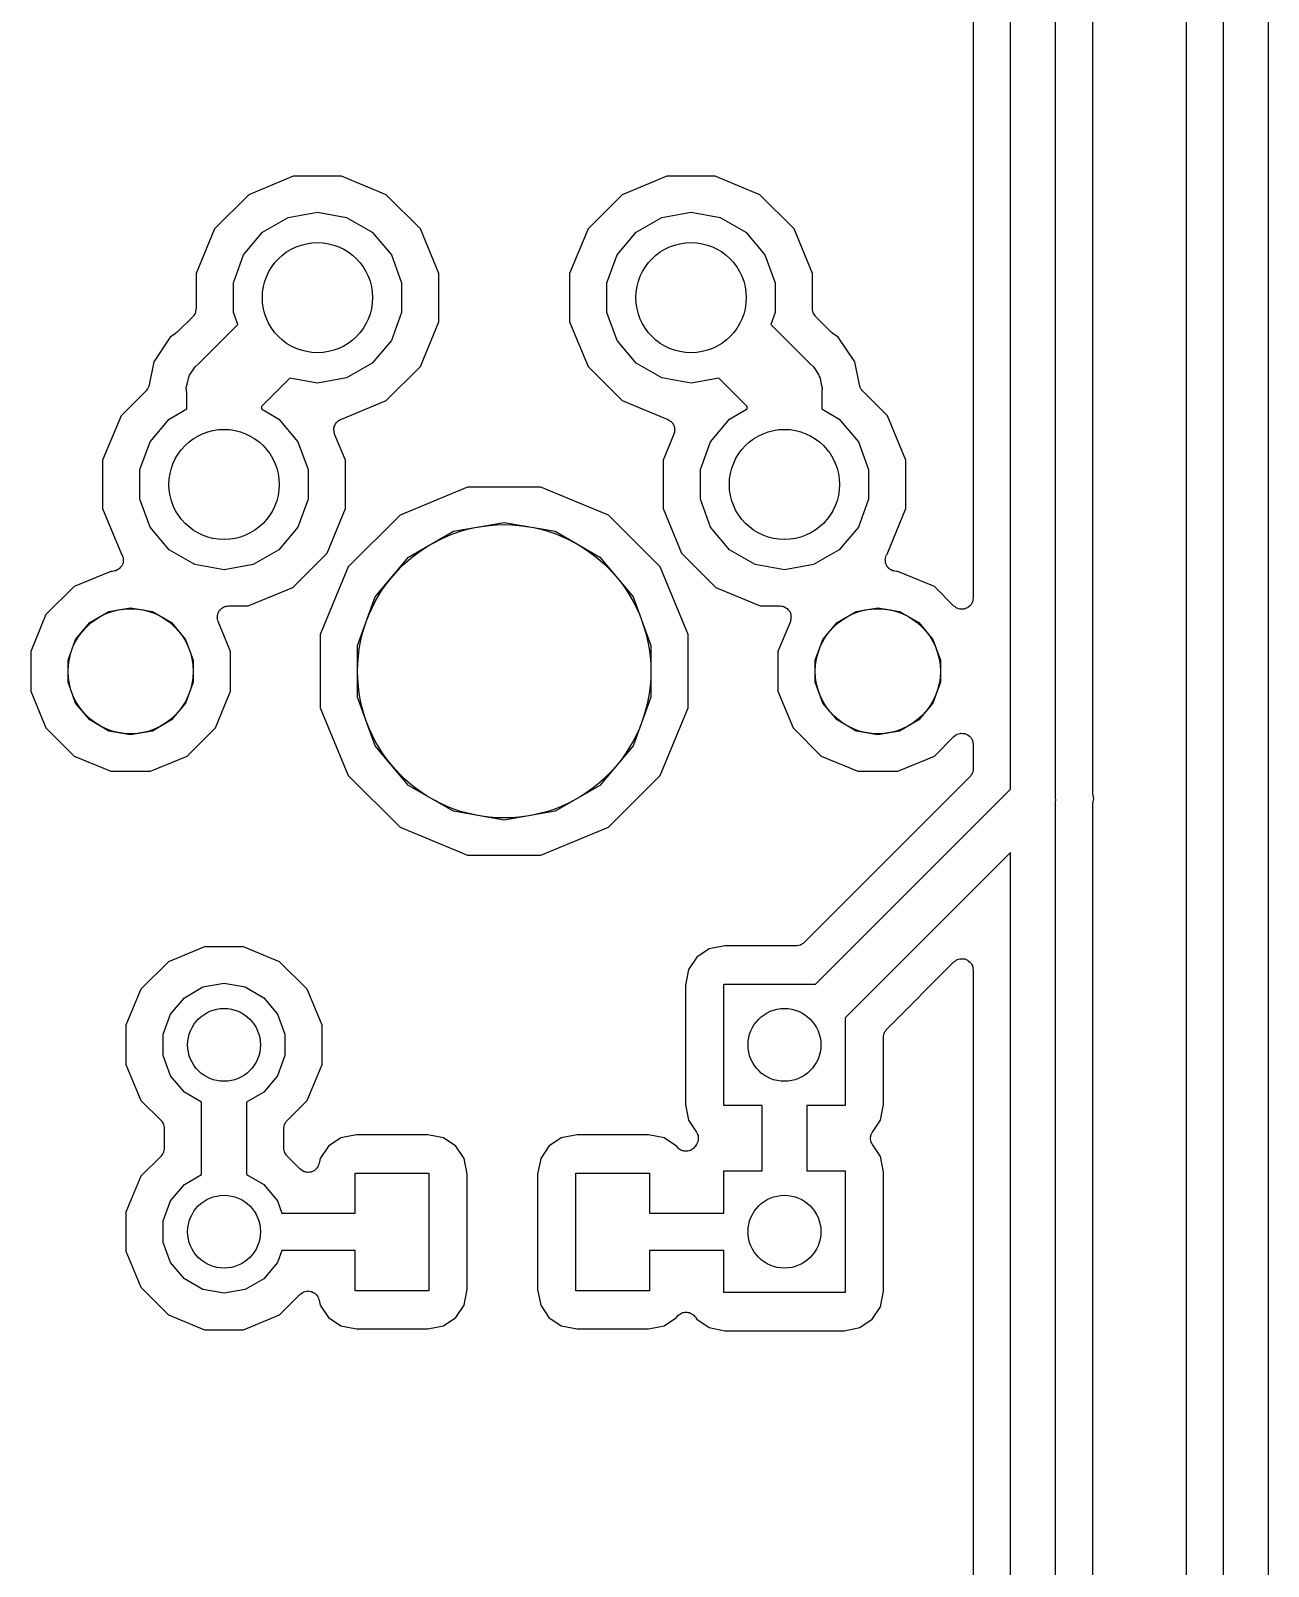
# Model space of a CAD drawing. Extents: x 24 to 196, y -189 to -31.
# Drawn here: x 142.15 to 158.98, y -114.1 to -93.22 of the extents above; entities that cross this region are included whole.
import ezdxf

# ---------------------------------------------------------------- set-up
doc = ezdxf.new("R2010")
doc.units = 0
doc.header["$MEASUREMENT"] = 0
doc.layers.add('BLACK', color=7, linetype='CONTINUOUS')

msp = doc.modelspace()

# ---------------------------------------------------------------- linework, layer by layer
at = {"layer": 'BLACK', "linetype": 'CONTINUOUS'}
for p, q in [((157.861, -59.2517), (157.861, -146.747)), ((158.369, -146.885), (158.369, -59.1699)), ((158.979, -59.2829), (158.979, -146.993)), ((156.083, -84.7491), (156.083, -103.644)), ((156.591, -103.562), (156.591, -84.8041)), ((155.473, -103.531), (155.473, -85.4449)), ((154.965, -87.0392), (154.965, -100.933)), ((145.722, -95.1967), (145.115, -95.448)), ((146.378, -95.1967), (145.722, -95.1967)), ((146.985, -95.448), (146.378, -95.1967)), ((150.802, -95.1967), (150.195, -95.448)), ((151.458, -95.1967), (150.802, -95.1967)), ((152.065, -95.448), (151.458, -95.1967)), ((145.115, -95.448), (144.65, -95.9124)), ((147.45, -95.9124), (146.985, -95.448)), ((150.195, -95.448), (149.73, -95.9124)), ((152.53, -95.9124), (152.065, -95.448)), ((145.304, -95.9586), (145.653, -95.757)), ((145.653, -95.757), (146.05, -95.687)), ((146.05, -95.687), (146.447, -95.757)), ((146.447, -95.757), (146.796, -95.9586)), ((150.384, -95.9586), (150.733, -95.757)), ((150.733, -95.757), (151.13, -95.687)), ((151.13, -95.687), (151.527, -95.757)), ((151.527, -95.757), (151.876, -95.9586)), ((144.65, -95.9124), (144.399, -96.5193)), ((145.045, -96.2673), (145.304, -95.9586)), ((146.796, -95.9586), (147.055, -96.2673)), ((147.701, -96.5193), (147.45, -95.9124)), ((149.73, -95.9124), (149.479, -96.5193)), ((150.125, -96.2673), (150.384, -95.9586)), ((151.876, -95.9586), (152.135, -96.2673)), ((152.781, -96.5193), (152.53, -95.9124)), ((144.907, -96.6461), (145.045, -96.2673)), ((147.055, -96.2673), (147.193, -96.6461)), ((149.987, -96.6461), (150.125, -96.2673)), ((152.135, -96.2673), (152.273, -96.6461)), ((144.399, -96.5193), (144.399, -96.9987)), ((144.907, -97.0492), (144.907, -96.6461)), ((147.193, -96.6461), (147.193, -97.0492)), ((147.701, -97.1761), (147.701, -96.5193)), ((149.479, -96.5193), (149.479, -97.1761)), ((149.987, -97.0492), (149.987, -96.6461)), ((152.273, -96.6461), (152.273, -97.0492)), ((152.781, -96.9987), (152.781, -96.5193)), ((144.373, -97.0794), (144.363, -97.0967)), ((144.385, -97.0631), (144.373, -97.0794)), ((144.386, -97.0566), (144.385, -97.0631)), ((144.39, -97.0508), (144.386, -97.0566)), ((144.393, -97.0312), (144.39, -97.0508)), ((144.398, -97.012), (144.393, -97.0312)), ((144.399, -96.9987), (144.398, -97.0053)), ((144.398, -97.0053), (144.398, -97.012)), ((144.967, -97.2127), (144.907, -97.0492)), ((147.193, -97.0492), (147.055, -97.428)), ((150.125, -97.428), (149.987, -97.0492)), ((152.273, -97.0492), (152.213, -97.2127)), ((152.782, -97.0053), (152.781, -96.9987)), ((152.782, -97.012), (152.782, -97.0053)), ((152.787, -97.0312), (152.782, -97.012)), ((152.79, -97.0508), (152.787, -97.0312)), ((152.794, -97.0566), (152.79, -97.0508)), ((152.795, -97.0631), (152.794, -97.0566)), ((152.807, -97.0794), (152.795, -97.0631)), ((152.817, -97.0967), (152.807, -97.0794)), ((144.354, -97.1065), (144.143, -97.3179)), ((144.358, -97.101), (144.354, -97.1065)), ((144.363, -97.0967), (144.358, -97.101)), ((144.436, -97.7428), (144.967, -97.2127)), ((147.45, -97.7829), (147.701, -97.1761)), ((149.479, -97.1761), (149.73, -97.7829)), ((152.213, -97.2127), (152.744, -97.7428)), ((152.822, -97.101), (152.817, -97.0967)), ((152.826, -97.1065), (152.822, -97.101)), ((153.037, -97.3179), (152.826, -97.1065)), ((144.048, -97.3852), (143.823, -97.7212)), ((144.12, -97.3368), (144.048, -97.3852)), ((144.131, -97.3265), (144.12, -97.3368)), ((144.143, -97.3179), (144.131, -97.3265)), ((147.055, -97.428), (146.796, -97.7368)), ((150.384, -97.7368), (150.125, -97.428)), ((153.049, -97.3265), (153.037, -97.3179)), ((153.06, -97.3368), (153.049, -97.3265)), ((153.132, -97.3852), (153.06, -97.3368)), ((153.357, -97.7212), (153.132, -97.3852)), ((143.823, -97.7212), (143.761, -98.0323)), ((144.295, -97.9412), (144.307, -97.9216)), ((144.307, -97.9216), (144.312, -97.8997)), ((144.312, -97.8997), (144.351, -97.8445)), ((144.351, -97.8445), (144.385, -97.7861)), ((144.385, -97.7861), (144.436, -97.7428)), ((146.796, -97.7368), (146.447, -97.9383)), ((146.985, -98.2473), (147.45, -97.7829)), ((149.73, -97.7829), (150.195, -98.2473)), ((150.733, -97.9383), (150.384, -97.7368)), ((152.744, -97.7428), (152.795, -97.7861)), ((152.795, -97.7861), (152.829, -97.8445)), ((152.829, -97.8445), (152.868, -97.8997)), ((152.868, -97.8997), (152.873, -97.9216)), ((152.873, -97.9216), (152.885, -97.9412)), ((153.419, -98.0323), (153.357, -97.7212)), ((143.719, -98.1142), (143.38, -98.4524)), ((143.728, -98.1009), (143.719, -98.1142)), ((143.729, -98.0991), (143.728, -98.1005)), ((143.728, -98.1005), (143.728, -98.1009)), ((143.741, -98.0855), (143.729, -98.0991)), ((143.744, -98.0777), (143.741, -98.0855)), ((143.749, -98.0708), (143.744, -98.0777)), ((143.752, -98.0597), (143.749, -98.0708)), ((143.755, -98.0547), (143.752, -98.0597)), ((143.756, -98.0466), (143.755, -98.0547)), ((143.76, -98.0362), (143.756, -98.0466)), ((143.761, -98.0323), (143.76, -98.0362)), ((144.266, -98.0727), (144.284, -98.0076)), ((144.272, -98.1398), (144.266, -98.0727)), ((144.284, -98.0076), (144.295, -97.9412)), ((145.674, -97.942), (145.288, -98.3281)), ((146.05, -98.0083), (145.674, -97.942)), ((146.447, -97.9383), (146.05, -98.0083)), ((151.13, -98.0083), (150.733, -97.9383)), ((151.506, -97.942), (151.13, -98.0083)), ((151.892, -98.3281), (151.506, -97.942)), ((152.885, -97.9412), (152.896, -98.0076)), ((152.896, -98.0076), (152.914, -98.0727)), ((152.914, -98.0727), (152.908, -98.1398)), ((153.42, -98.0362), (153.419, -98.0323)), ((153.424, -98.0466), (153.42, -98.0362)), ((153.425, -98.0547), (153.424, -98.0466)), ((153.428, -98.0597), (153.425, -98.0547)), ((153.431, -98.0708), (153.428, -98.0597)), ((153.436, -98.0777), (153.431, -98.0708)), ((153.439, -98.0855), (153.436, -98.0777)), ((153.451, -98.0991), (153.439, -98.0855)), ((153.452, -98.1005), (153.451, -98.0991)), ((153.452, -98.1009), (153.452, -98.1005)), ((153.461, -98.1142), (153.452, -98.1009)), ((153.8, -98.4524), (153.461, -98.1142)), ((144.272, -98.3611), (144.272, -98.1398)), ((145.288, -98.3281), (145.288, -98.3611)), ((146.366, -98.5038), (146.985, -98.2473)), ((150.195, -98.2473), (150.814, -98.5038)), ((151.892, -98.3611), (151.892, -98.3281)), ((152.908, -98.1398), (152.908, -98.3611)), ((143.38, -98.4524), (143.129, -99.0593)), ((143.775, -98.8073), (144.034, -98.4986)), ((144.034, -98.4986), (144.272, -98.3611)), ((145.288, -98.3611), (145.526, -98.4986)), ((145.526, -98.4986), (145.785, -98.8073)), ((146.303, -98.5519), (146.313, -98.5429)), ((146.313, -98.5429), (146.321, -98.5323)), ((146.321, -98.5323), (146.333, -98.5251)), ((146.333, -98.5251), (146.342, -98.5161)), ((146.342, -98.5161), (146.355, -98.511)), ((146.355, -98.511), (146.366, -98.5038)), ((150.814, -98.5038), (150.825, -98.511)), ((150.825, -98.511), (150.838, -98.5161)), ((150.838, -98.5161), (150.847, -98.5251)), ((150.847, -98.5251), (150.859, -98.5323)), ((150.859, -98.5323), (150.867, -98.5429)), ((150.867, -98.5429), (150.877, -98.5519)), ((151.395, -98.8073), (151.654, -98.4986)), ((151.654, -98.4986), (151.892, -98.3611)), ((152.908, -98.3611), (153.146, -98.4986)), ((153.146, -98.4986), (153.405, -98.8073)), ((154.051, -99.0593), (153.8, -98.4524)), ((146.272, -98.6513), (146.274, -98.6381)), ((146.275, -98.6643), (146.272, -98.6513)), ((146.273, -98.6247), (146.277, -98.612)), ((146.274, -98.6381), (146.273, -98.6247)), ((146.275, -98.6776), (146.275, -98.6643)), ((146.281, -98.6899), (146.275, -98.6776)), ((146.277, -98.612), (146.279, -98.5988)), ((146.279, -98.5988), (146.285, -98.587)), ((146.283, -98.703), (146.281, -98.6899)), ((146.431, -99.0593), (146.283, -98.703)), ((146.285, -98.587), (146.289, -98.5743)), ((146.289, -98.5743), (146.297, -98.5637)), ((146.297, -98.5637), (146.303, -98.5519)), ((150.897, -98.703), (150.749, -99.0593)), ((150.877, -98.5519), (150.883, -98.5637)), ((150.883, -98.5637), (150.891, -98.5743)), ((150.891, -98.5743), (150.895, -98.587)), ((150.895, -98.587), (150.901, -98.5988)), ((150.899, -98.6899), (150.897, -98.703)), ((150.905, -98.6776), (150.899, -98.6899)), ((150.901, -98.5988), (150.903, -98.612)), ((150.903, -98.612), (150.907, -98.6247)), ((150.908, -98.6513), (150.905, -98.6643)), ((150.905, -98.6643), (150.905, -98.6776)), ((150.907, -98.6247), (150.906, -98.6381)), ((150.906, -98.6381), (150.908, -98.6513)), ((143.637, -99.1861), (143.775, -98.8073)), ((145.785, -98.8073), (145.923, -99.1861)), ((151.257, -99.1861), (151.395, -98.8073)), ((153.405, -98.8073), (153.543, -99.1861)), ((143.129, -99.0593), (143.129, -99.7161)), ((146.431, -99.7161), (146.431, -99.0593)), ((150.749, -99.0593), (150.749, -99.7161)), ((154.051, -99.7161), (154.051, -99.0593)), ((143.637, -99.5892), (143.637, -99.1861)), ((145.923, -99.1861), (145.923, -99.5892)), ((151.257, -99.5892), (151.257, -99.1861)), ((153.543, -99.1861), (153.543, -99.5892)), ((143.775, -99.968), (143.637, -99.5892)), ((145.923, -99.5892), (145.785, -99.968)), ((148.092, -99.4258), (147.173, -99.8067)), ((149.088, -99.4258), (148.092, -99.4258)), ((150.007, -99.8067), (149.088, -99.4258)), ((151.395, -99.968), (151.257, -99.5892)), ((153.543, -99.5892), (153.405, -99.968)), ((143.129, -99.7161), (143.385, -100.334)), ((146.18, -100.323), (146.431, -99.7161)), ((150.749, -99.7161), (151, -100.323)), ((153.795, -100.334), (154.051, -99.7161)), ((144.034, -100.277), (143.775, -99.968)), ((145.785, -99.968), (145.526, -100.277)), ((147.173, -99.8067), (146.469, -100.51)), ((147.898, -100.025), (148.59, -99.903)), ((148.59, -99.903), (149.282, -100.025)), ((150.711, -100.51), (150.007, -99.8067)), ((151.654, -100.277), (151.395, -99.968)), ((153.405, -99.968), (153.146, -100.277)), ((147.289, -100.377), (147.898, -100.025)), ((149.282, -100.025), (149.891, -100.377)), ((143.385, -100.334), (143.39, -100.34)), ((143.39, -100.34), (143.393, -100.346)), ((143.393, -100.346), (143.396, -100.352)), ((143.396, -100.352), (143.402, -100.371)), ((143.402, -100.371), (143.408, -100.39)), ((143.408, -100.39), (143.408, -100.397)), ((143.408, -100.397), (143.41, -100.403)), ((143.41, -100.403), (143.408, -100.423)), ((143.408, -100.423), (143.408, -100.443)), ((144.383, -100.478), (144.034, -100.277)), ((145.526, -100.277), (145.177, -100.478)), ((145.715, -100.787), (146.18, -100.323)), ((146.837, -100.915), (147.289, -100.377)), ((149.891, -100.377), (150.343, -100.915)), ((151, -100.323), (151.465, -100.787)), ((152.003, -100.478), (151.654, -100.277)), ((153.146, -100.277), (152.797, -100.478)), ((153.77, -100.403), (153.772, -100.397)), ((153.772, -100.423), (153.77, -100.403)), ((153.772, -100.39), (153.778, -100.371)), ((153.772, -100.397), (153.772, -100.39)), ((153.772, -100.443), (153.772, -100.423)), ((153.778, -100.371), (153.784, -100.352)), ((153.784, -100.352), (153.787, -100.346)), ((153.787, -100.346), (153.79, -100.34)), ((153.79, -100.34), (153.795, -100.334)), ((143.24, -100.569), (142.74, -100.776)), ((143.258, -100.569), (143.24, -100.569)), ((143.278, -100.565), (143.258, -100.569)), ((143.298, -100.564), (143.278, -100.565)), ((143.304, -100.561), (143.298, -100.564)), ((143.31, -100.56), (143.304, -100.561)), ((143.328, -100.55), (143.31, -100.56)), ((143.346, -100.541), (143.328, -100.55)), ((143.35, -100.536), (143.346, -100.541)), ((143.356, -100.533), (143.35, -100.536)), ((143.369, -100.518), (143.356, -100.533)), ((143.383, -100.504), (143.369, -100.518)), ((143.386, -100.498), (143.383, -100.504)), ((143.39, -100.493), (143.386, -100.498)), ((143.397, -100.474), (143.39, -100.493)), ((143.406, -100.456), (143.397, -100.474)), ((143.408, -100.443), (143.406, -100.449)), ((143.406, -100.449), (143.406, -100.456)), ((144.78, -100.548), (144.383, -100.478)), ((145.177, -100.478), (144.78, -100.548)), ((146.469, -100.51), (146.088, -101.43)), ((151.092, -101.43), (150.711, -100.51)), ((152.4, -100.548), (152.003, -100.478)), ((152.797, -100.478), (152.4, -100.548)), ((153.774, -100.449), (153.772, -100.443)), ((153.774, -100.456), (153.774, -100.449)), ((153.783, -100.474), (153.774, -100.456)), ((153.79, -100.493), (153.783, -100.474)), ((153.794, -100.498), (153.79, -100.493)), ((153.797, -100.504), (153.794, -100.498)), ((153.811, -100.518), (153.797, -100.504)), ((153.824, -100.533), (153.811, -100.518)), ((153.83, -100.536), (153.824, -100.533)), ((153.834, -100.541), (153.83, -100.536)), ((153.852, -100.55), (153.834, -100.541)), ((153.87, -100.56), (153.852, -100.55)), ((153.876, -100.561), (153.87, -100.56)), ((153.882, -100.564), (153.876, -100.561)), ((153.902, -100.565), (153.882, -100.564)), ((153.922, -100.569), (153.902, -100.565)), ((153.94, -100.569), (153.922, -100.569)), ((154.44, -100.776), (153.94, -100.569)), ((142.74, -100.776), (142.358, -101.158)), ((145.108, -101.039), (145.715, -100.787)), ((151.465, -100.787), (152.072, -101.039)), ((154.705, -101.041), (154.44, -100.776)), ((144.759, -101.063), (144.774, -101.056)), ((144.774, -101.056), (144.789, -101.048)), ((144.789, -101.048), (144.798, -101.046)), ((144.798, -101.046), (144.808, -101.042)), ((144.808, -101.042), (144.824, -101.042)), ((144.824, -101.042), (144.841, -101.039)), ((144.841, -101.039), (145.108, -101.039)), ((146.596, -101.576), (146.837, -100.915)), ((150.343, -100.915), (150.584, -101.576)), ((152.072, -101.039), (152.339, -101.039)), ((152.339, -101.039), (152.356, -101.042)), ((152.356, -101.042), (152.372, -101.042)), ((152.372, -101.042), (152.382, -101.046)), ((152.382, -101.046), (152.391, -101.048)), ((152.391, -101.048), (152.406, -101.056)), ((152.406, -101.056), (152.421, -101.063)), ((154.722, -101.053), (154.705, -101.041)), ((154.737, -101.065), (154.722, -101.053)), ((154.914, -101.044), (154.9, -101.058)), ((154.93, -101.031), (154.914, -101.044)), ((154.933, -101.026), (154.93, -101.031)), ((154.938, -101.021), (154.933, -101.026)), ((154.946, -101.003), (154.938, -101.021)), ((154.956, -100.985), (154.946, -101.003)), ((154.957, -100.979), (154.956, -100.985)), ((154.96, -100.973), (154.957, -100.979)), ((154.962, -100.953), (154.96, -100.973)), ((154.965, -100.933), (154.962, -100.953)), ((142.358, -101.158), (142.151, -101.657)), ((142.955, -101.266), (143.214, -101.116)), ((143.214, -101.116), (143.51, -101.064)), ((143.51, -101.064), (143.806, -101.116)), ((143.806, -101.116), (144.065, -101.266)), ((144.688, -101.198), (144.691, -101.181)), ((144.691, -101.207), (144.688, -101.198)), ((144.691, -101.165), (144.694, -101.155)), ((144.691, -101.181), (144.691, -101.165)), ((144.691, -101.218), (144.691, -101.207)), ((144.696, -101.233), (144.691, -101.218)), ((144.694, -101.155), (144.695, -101.145)), ((144.695, -101.145), (144.703, -101.13)), ((144.7, -101.249), (144.696, -101.233)), ((144.786, -101.458), (144.7, -101.249)), ((144.703, -101.13), (144.709, -101.115)), ((144.709, -101.115), (144.715, -101.107)), ((144.715, -101.107), (144.72, -101.098)), ((144.72, -101.098), (144.732, -101.087)), ((144.732, -101.087), (144.743, -101.074)), ((144.743, -101.074), (144.751, -101.069)), ((144.751, -101.069), (144.759, -101.063)), ((152.48, -101.249), (152.311, -101.657)), ((152.421, -101.063), (152.429, -101.069)), ((152.429, -101.069), (152.437, -101.074)), ((152.437, -101.074), (152.448, -101.087)), ((152.448, -101.087), (152.46, -101.098)), ((152.46, -101.098), (152.465, -101.107)), ((152.465, -101.107), (152.471, -101.115)), ((152.471, -101.115), (152.477, -101.13)), ((152.477, -101.13), (152.485, -101.145)), ((152.484, -101.233), (152.48, -101.249)), ((152.489, -101.218), (152.484, -101.233)), ((152.485, -101.145), (152.486, -101.155)), ((152.486, -101.155), (152.489, -101.165)), ((152.489, -101.165), (152.489, -101.181)), ((152.489, -101.181), (152.492, -101.198)), ((152.492, -101.198), (152.489, -101.207)), ((152.489, -101.207), (152.489, -101.218)), ((153.115, -101.266), (153.374, -101.116)), ((153.374, -101.116), (153.67, -101.064)), ((153.67, -101.064), (153.966, -101.116)), ((153.966, -101.116), (154.225, -101.266)), ((154.743, -101.068), (154.737, -101.065)), ((154.749, -101.071), (154.743, -101.068)), ((154.768, -101.077), (154.749, -101.071)), ((154.787, -101.083), (154.768, -101.077)), ((154.793, -101.083), (154.787, -101.083)), ((154.8, -101.085), (154.793, -101.083)), ((154.82, -101.083), (154.8, -101.085)), ((154.839, -101.083), (154.82, -101.083)), ((154.846, -101.081), (154.839, -101.083)), ((154.852, -101.081), (154.846, -101.081)), ((154.87, -101.072), (154.852, -101.081)), ((154.889, -101.065), (154.87, -101.072)), ((154.894, -101.061), (154.889, -101.065)), ((154.9, -101.058), (154.894, -101.061)), ((142.762, -101.496), (142.955, -101.266)), ((144.065, -101.266), (144.258, -101.496)), ((144.869, -101.657), (144.786, -101.458)), ((146.088, -101.43), (146.088, -102.425)), ((151.092, -102.425), (151.092, -101.43)), ((152.922, -101.496), (153.115, -101.266)), ((154.225, -101.266), (154.418, -101.496)), ((142.151, -101.657), (142.151, -102.198)), ((142.659, -101.778), (142.762, -101.496)), ((144.258, -101.496), (144.361, -101.778)), ((144.869, -102.198), (144.869, -101.657)), ((146.596, -102.279), (146.596, -101.576)), ((150.584, -101.576), (150.584, -102.279)), ((152.311, -101.657), (152.311, -102.198)), ((152.819, -101.778), (152.922, -101.496)), ((154.418, -101.496), (154.521, -101.778)), ((142.659, -102.078), (142.659, -101.778)), ((144.361, -101.778), (144.361, -102.078)), ((152.819, -102.078), (152.819, -101.778)), ((154.521, -101.778), (154.521, -102.078)), ((142.762, -102.36), (142.659, -102.078)), ((144.361, -102.078), (144.258, -102.36)), ((152.922, -102.36), (152.819, -102.078)), ((154.521, -102.078), (154.418, -102.36)), ((142.151, -102.198), (142.358, -102.697)), ((144.662, -102.697), (144.869, -102.198)), ((146.837, -102.94), (146.596, -102.279)), ((150.584, -102.279), (150.343, -102.94)), ((152.311, -102.198), (152.518, -102.697)), ((142.955, -102.59), (142.762, -102.36)), ((144.258, -102.36), (144.065, -102.59)), ((146.088, -102.425), (146.469, -103.345)), ((150.711, -103.345), (151.092, -102.425)), ((153.115, -102.59), (152.922, -102.36)), ((154.418, -102.36), (154.225, -102.59)), ((142.358, -102.697), (142.74, -103.08)), ((143.214, -102.74), (142.955, -102.59)), ((144.065, -102.59), (143.806, -102.74)), ((144.28, -103.08), (144.662, -102.697)), ((152.518, -102.697), (152.9, -103.08)), ((153.374, -102.74), (153.115, -102.59)), ((154.225, -102.59), (153.966, -102.74)), ((143.51, -102.792), (143.214, -102.74)), ((143.806, -102.74), (143.51, -102.792)), ((153.67, -102.792), (153.374, -102.74)), ((153.966, -102.74), (153.67, -102.792)), ((154.44, -103.08), (154.705, -102.814)), ((154.705, -102.814), (154.722, -102.803)), ((154.722, -102.803), (154.737, -102.79)), ((154.737, -102.79), (154.743, -102.788)), ((154.743, -102.788), (154.749, -102.784)), ((154.749, -102.784), (154.768, -102.779)), ((154.768, -102.779), (154.787, -102.772)), ((154.787, -102.772), (154.793, -102.772)), ((154.793, -102.772), (154.8, -102.77)), ((154.8, -102.77), (154.82, -102.772)), ((154.82, -102.772), (154.839, -102.772)), ((154.839, -102.772), (154.846, -102.774)), ((154.846, -102.774), (154.852, -102.775)), ((154.852, -102.775), (154.87, -102.783)), ((154.87, -102.783), (154.889, -102.79)), ((154.889, -102.79), (154.894, -102.794)), ((154.894, -102.794), (154.9, -102.797)), ((154.9, -102.797), (154.914, -102.811)), ((154.914, -102.811), (154.93, -102.824)), ((154.93, -102.824), (154.933, -102.83)), ((154.933, -102.83), (154.938, -102.835)), ((154.938, -102.835), (154.946, -102.853)), ((154.946, -102.853), (154.956, -102.87)), ((154.956, -102.87), (154.957, -102.876)), ((154.957, -102.876), (154.96, -102.883)), ((154.96, -102.883), (154.962, -102.902)), ((154.962, -102.902), (154.965, -102.922)), ((154.965, -102.922), (154.965, -103.258)), ((142.74, -103.08), (143.24, -103.287)), ((143.78, -103.287), (144.28, -103.08)), ((147.289, -103.479), (146.837, -102.94)), ((150.343, -102.94), (149.891, -103.479)), ((152.9, -103.08), (153.4, -103.287)), ((153.94, -103.287), (154.44, -103.08)), ((143.24, -103.287), (143.78, -103.287)), ((146.469, -103.345), (147.173, -104.049)), ((150.007, -104.049), (150.711, -103.345)), ((153.4, -103.287), (153.94, -103.287)), ((154.94, -103.338), (154.93, -103.356)), ((154.951, -103.322), (154.94, -103.338)), ((154.953, -103.316), (154.951, -103.322)), ((154.956, -103.31), (154.953, -103.316)), ((154.96, -103.29), (154.956, -103.31)), ((154.965, -103.271), (154.96, -103.29)), ((154.965, -103.258), (154.964, -103.264)), ((154.964, -103.264), (154.965, -103.271)), ((147.898, -103.83), (147.289, -103.479)), ((149.891, -103.479), (149.282, -103.83)), ((154.921, -103.365), (152.67, -105.617)), ((152.822, -106.182), (155.473, -103.531)), ((154.925, -103.36), (154.921, -103.365)), ((154.93, -103.356), (154.925, -103.36)), ((156.594, -103.577), (156.591, -103.562)), ((156.083, -103.644), (156.087, -103.684)), ((156.087, -103.684), (156.083, -103.698)), ((156.083, -103.698), (156.083, -122.694)), ((156.591, -103.752), (156.594, -103.738)), ((156.591, -122.612), (156.591, -103.752)), ((156.594, -103.592), (156.594, -103.577)), ((156.607, -103.657), (156.594, -103.592)), ((156.594, -103.723), (156.607, -103.657)), ((156.594, -103.738), (156.594, -103.723)), ((148.59, -103.952), (147.898, -103.83)), ((149.282, -103.83), (148.59, -103.952)), ((147.173, -104.049), (148.092, -104.43)), ((149.088, -104.43), (150.007, -104.049)), ((155.473, -104.393), (153.225, -106.641)), ((155.473, -122.581), (155.473, -104.393)), ((148.092, -104.43), (149.088, -104.43)), ((152.62, -105.649), (152.614, -105.652)), ((152.626, -105.647), (152.62, -105.649)), ((152.642, -105.636), (152.626, -105.647)), ((152.66, -105.626), (152.642, -105.636)), ((152.664, -105.62), (152.66, -105.626)), ((152.67, -105.617), (152.664, -105.62)), ((144.515, -105.674), (144.025, -105.877)), ((145.045, -105.674), (144.515, -105.674)), ((145.535, -105.877), (145.045, -105.674)), ((151.208, -105.816), (151.096, -105.984)), ((151.376, -105.704), (151.208, -105.816)), ((151.59, -105.661), (151.376, -105.704)), ((152.562, -105.661), (151.59, -105.661)), ((152.568, -105.66), (152.562, -105.661)), ((152.575, -105.661), (152.568, -105.66)), ((152.594, -105.655), (152.575, -105.661)), ((152.614, -105.652), (152.594, -105.655)), ((154.722, -105.868), (154.737, -105.856)), ((154.737, -105.856), (154.743, -105.853)), ((154.743, -105.853), (154.749, -105.849)), ((154.749, -105.849), (154.768, -105.844)), ((154.768, -105.844), (154.787, -105.838)), ((154.787, -105.838), (154.793, -105.838)), ((154.793, -105.838), (154.8, -105.836)), ((154.8, -105.836), (154.82, -105.838)), ((154.82, -105.838), (154.839, -105.838)), ((154.839, -105.838), (154.846, -105.84)), ((154.846, -105.84), (154.852, -105.84)), ((154.852, -105.84), (154.87, -105.849)), ((154.87, -105.849), (154.889, -105.856)), ((154.889, -105.856), (154.894, -105.86)), ((144.025, -105.877), (143.65, -106.252)), ((145.91, -106.252), (145.535, -105.877)), ((151.096, -105.984), (151.054, -106.197)), ((153.791, -106.794), (154.705, -105.88)), ((154.705, -105.88), (154.722, -105.868)), ((154.894, -105.86), (154.9, -105.863)), ((154.9, -105.863), (154.914, -105.877)), ((154.914, -105.877), (154.93, -105.89)), ((154.93, -105.89), (154.933, -105.895)), ((154.933, -105.895), (154.938, -105.9)), ((154.938, -105.9), (154.946, -105.918)), ((154.946, -105.918), (154.956, -105.935)), ((154.956, -105.935), (154.957, -105.942)), ((154.957, -105.942), (154.96, -105.948)), ((154.96, -105.948), (154.962, -105.968)), ((154.962, -105.968), (154.965, -105.988)), ((154.965, -105.988), (154.965, -119.983)), ((143.65, -106.252), (143.446, -106.742)), ((144.241, -106.366), (144.493, -106.22)), ((144.493, -106.22), (144.78, -106.169)), ((144.78, -106.169), (145.067, -106.22)), ((145.067, -106.22), (145.319, -106.366)), ((146.113, -106.742), (145.91, -106.252)), ((151.054, -106.197), (151.054, -107.818)), ((151.575, -107.833), (151.575, -106.182)), ((151.575, -106.182), (152.822, -106.182)), ((144.054, -106.589), (144.241, -106.366)), ((145.319, -106.366), (145.506, -106.589)), ((143.954, -106.862), (144.054, -106.589)), ((145.506, -106.589), (145.606, -106.862)), ((153.225, -106.641), (153.225, -107.833)), ((143.446, -106.742), (143.446, -107.273)), ((143.954, -107.153), (143.954, -106.862)), ((145.606, -106.862), (145.606, -107.153)), ((146.113, -107.273), (146.113, -106.742)), ((153.746, -106.902), (153.748, -106.895)), ((153.746, -107.818), (153.746, -106.902)), ((153.747, -106.888), (153.752, -106.869)), ((153.748, -106.895), (153.747, -106.888)), ((153.752, -106.869), (153.756, -106.85)), ((153.756, -106.85), (153.759, -106.844)), ((153.759, -106.844), (153.761, -106.837)), ((153.761, -106.837), (153.772, -106.821)), ((153.772, -106.821), (153.782, -106.804)), ((153.782, -106.804), (153.787, -106.799)), ((153.787, -106.799), (153.791, -106.794)), ((143.446, -107.273), (143.65, -107.763)), ((144.054, -107.427), (143.954, -107.153)), ((145.606, -107.153), (145.506, -107.427)), ((145.91, -107.763), (146.113, -107.273)), ((144.241, -107.65), (144.054, -107.427)), ((145.506, -107.427), (145.319, -107.65)), ((144.475, -107.785), (144.241, -107.65)), ((145.319, -107.65), (145.085, -107.785)), ((143.65, -107.763), (143.923, -108.036)), ((144.475, -108.77), (144.475, -107.785)), ((145.085, -107.785), (145.085, -108.77)), ((145.637, -108.036), (145.91, -107.763)), ((151.054, -107.818), (151.096, -108.031)), ((152.095, -107.833), (151.575, -107.833)), ((152.095, -108.722), (152.095, -107.833)), ((153.225, -107.833), (152.705, -107.833)), ((152.705, -107.833), (152.705, -108.722)), ((153.704, -108.031), (153.746, -107.818)), ((143.923, -108.036), (143.926, -108.042)), ((143.926, -108.042), (143.932, -108.046)), ((143.932, -108.046), (143.942, -108.063)), ((143.942, -108.063), (143.953, -108.079)), ((143.953, -108.079), (143.955, -108.086)), ((143.955, -108.086), (143.958, -108.092)), ((143.958, -108.092), (143.961, -108.111)), ((143.961, -108.111), (143.967, -108.131)), ((143.967, -108.131), (143.966, -108.137)), ((143.966, -108.137), (143.967, -108.144)), ((143.967, -108.144), (143.967, -108.411)), ((145.593, -108.131), (145.599, -108.111)), ((145.594, -108.137), (145.593, -108.131)), ((145.593, -108.144), (145.594, -108.137)), ((145.593, -108.411), (145.593, -108.144)), ((145.599, -108.111), (145.602, -108.092)), ((145.602, -108.092), (145.605, -108.086)), ((145.605, -108.086), (145.607, -108.079)), ((145.607, -108.079), (145.618, -108.063)), ((145.618, -108.063), (145.628, -108.046)), ((145.628, -108.046), (145.634, -108.042)), ((145.634, -108.042), (145.637, -108.036)), ((151.096, -108.031), (151.204, -108.193)), ((153.596, -108.193), (153.704, -108.031)), ((146.366, -108.272), (146.198, -108.384)), ((146.58, -108.229), (146.366, -108.272)), ((147.55, -108.229), (146.58, -108.229)), ((147.763, -108.272), (147.55, -108.229)), ((147.931, -108.384), (147.763, -108.272)), ((149.366, -108.272), (149.198, -108.384)), ((149.58, -108.229), (149.366, -108.272)), ((150.55, -108.229), (149.58, -108.229)), ((150.763, -108.272), (150.55, -108.229)), ((150.931, -108.384), (150.763, -108.272)), ((151.204, -108.362), (151.187, -108.388)), ((151.204, -108.193), (151.208, -108.202)), ((151.208, -108.353), (151.204, -108.362)), ((151.208, -108.202), (151.214, -108.21)), ((151.214, -108.345), (151.208, -108.353)), ((151.214, -108.21), (151.219, -108.226)), ((151.219, -108.329), (151.214, -108.345)), ((151.219, -108.226), (151.225, -108.241)), ((151.225, -108.314), (151.219, -108.329)), ((151.225, -108.241), (151.226, -108.251)), ((151.226, -108.304), (151.225, -108.314)), ((151.226, -108.251), (151.229, -108.261)), ((151.229, -108.294), (151.226, -108.304)), ((151.229, -108.261), (151.228, -108.278)), ((151.228, -108.278), (151.229, -108.294)), ((153.571, -108.261), (153.574, -108.251)), ((153.572, -108.278), (153.571, -108.261)), ((153.571, -108.294), (153.572, -108.278)), ((153.574, -108.304), (153.571, -108.294)), ((153.574, -108.251), (153.575, -108.241)), ((153.575, -108.314), (153.574, -108.304)), ((153.575, -108.241), (153.581, -108.226)), ((153.581, -108.329), (153.575, -108.314)), ((153.581, -108.226), (153.586, -108.21)), ((153.586, -108.345), (153.581, -108.329)), ((153.586, -108.21), (153.592, -108.202)), ((153.592, -108.353), (153.586, -108.345)), ((153.592, -108.202), (153.596, -108.193)), ((153.596, -108.362), (153.592, -108.353)), ((153.704, -108.524), (153.596, -108.362)), ((143.923, -108.519), (143.65, -108.792)), ((143.926, -108.514), (143.923, -108.519)), ((143.932, -108.509), (143.926, -108.514)), ((143.941, -108.492), (143.932, -108.509)), ((143.953, -108.476), (143.941, -108.492)), ((143.955, -108.469), (143.953, -108.476)), ((143.958, -108.464), (143.955, -108.469)), ((143.961, -108.444), (143.958, -108.464)), ((143.967, -108.425), (143.961, -108.444)), ((143.967, -108.411), (143.966, -108.418)), ((143.966, -108.418), (143.967, -108.425)), ((145.594, -108.418), (145.593, -108.411)), ((145.593, -108.425), (145.594, -108.418)), ((145.599, -108.444), (145.593, -108.425)), ((145.602, -108.464), (145.599, -108.444)), ((145.605, -108.469), (145.602, -108.464)), ((145.607, -108.476), (145.605, -108.469)), ((145.618, -108.492), (145.607, -108.476)), ((145.628, -108.509), (145.618, -108.492)), ((145.634, -108.514), (145.628, -108.509)), ((145.637, -108.519), (145.634, -108.514)), ((145.815, -108.697), (145.637, -108.519)), ((146.086, -108.552), (146.073, -108.619)), ((146.198, -108.384), (146.086, -108.552)), ((148.043, -108.552), (147.931, -108.384)), ((148.086, -108.765), (148.043, -108.552)), ((149.086, -108.552), (149.044, -108.765)), ((149.198, -108.384), (149.086, -108.552)), ((150.933, -108.388), (150.931, -108.384)), ((150.945, -108.4), (150.933, -108.388)), ((150.955, -108.413), (150.945, -108.4)), ((150.963, -108.419), (150.955, -108.413)), ((150.97, -108.426), (150.963, -108.419)), ((150.985, -108.433), (150.97, -108.426)), ((150.999, -108.443), (150.985, -108.433)), ((151.009, -108.445), (150.999, -108.443)), ((151.018, -108.45), (151.009, -108.445)), ((151.034, -108.451), (151.018, -108.45)), ((151.05, -108.455), (151.034, -108.451)), ((151.06, -108.454), (151.05, -108.455)), ((151.07, -108.455), (151.06, -108.454)), ((151.086, -108.451), (151.07, -108.455)), ((151.103, -108.45), (151.086, -108.451)), ((151.112, -108.445), (151.103, -108.45)), ((151.122, -108.443), (151.112, -108.445)), ((151.135, -108.433), (151.122, -108.443)), ((151.15, -108.426), (151.135, -108.433)), ((151.157, -108.419), (151.15, -108.426)), ((151.166, -108.413), (151.157, -108.419)), ((151.175, -108.4), (151.166, -108.413)), ((151.187, -108.388), (151.175, -108.4)), ((153.746, -108.737), (153.704, -108.524)), ((144.241, -108.906), (144.475, -108.77)), ((145.085, -108.77), (145.319, -108.906)), ((145.82, -108.7), (145.815, -108.697)), ((145.823, -108.704), (145.82, -108.7)), ((145.841, -108.715), (145.823, -108.704)), ((145.859, -108.728), (145.841, -108.715)), ((145.864, -108.729), (145.859, -108.728)), ((145.868, -108.732), (145.864, -108.729)), ((145.889, -108.736), (145.868, -108.732)), ((145.91, -108.741), (145.889, -108.736)), ((145.915, -108.741), (145.91, -108.741)), ((145.92, -108.742), (145.915, -108.741)), ((145.941, -108.739), (145.92, -108.742)), ((145.963, -108.737), (145.941, -108.739)), ((145.967, -108.735), (145.963, -108.737)), ((145.972, -108.734), (145.967, -108.735)), ((145.991, -108.723), (145.972, -108.734)), ((146.011, -108.714), (145.991, -108.723)), ((146.014, -108.711), (146.011, -108.714)), ((146.019, -108.708), (146.014, -108.711)), ((146.033, -108.692), (146.019, -108.708)), ((146.048, -108.677), (146.033, -108.692)), ((146.05, -108.672), (146.048, -108.677)), ((146.054, -108.669), (146.05, -108.672)), ((146.061, -108.648), (146.054, -108.669)), ((146.07, -108.629), (146.061, -108.648)), ((146.071, -108.624), (146.07, -108.629)), ((146.073, -108.619), (146.071, -108.624)), ((146.565, -109.294), (146.565, -108.75)), ((146.565, -108.75), (147.565, -108.75)), ((147.565, -108.75), (147.565, -110.35)), ((148.086, -110.335), (148.086, -108.765)), ((149.044, -108.765), (149.044, -110.335)), ((149.565, -110.35), (149.565, -108.75)), ((149.565, -108.75), (150.565, -108.75)), ((150.565, -108.75), (150.565, -109.294)), ((151.575, -109.294), (151.575, -108.722)), ((151.575, -108.722), (152.095, -108.722)), ((152.705, -108.722), (153.225, -108.722)), ((153.225, -108.722), (153.225, -110.373)), ((153.746, -110.358), (153.746, -108.737)), ((143.65, -108.792), (143.446, -109.282)), ((144.054, -109.129), (144.241, -108.906)), ((145.319, -108.906), (145.506, -109.129)), ((143.954, -109.402), (144.054, -109.129)), ((145.506, -109.129), (145.566, -109.294)), ((143.446, -109.282), (143.446, -109.813)), ((143.954, -109.693), (143.954, -109.402)), ((145.566, -109.294), (146.565, -109.294)), ((150.565, -109.294), (151.575, -109.294)), ((143.446, -109.813), (143.65, -110.303)), ((144.054, -109.967), (143.954, -109.693)), ((145.566, -109.802), (145.506, -109.967)), ((146.565, -109.802), (145.566, -109.802)), ((146.565, -110.35), (146.565, -109.802)), ((151.575, -109.802), (150.565, -109.802)), ((150.565, -109.802), (150.565, -110.35)), ((151.575, -110.373), (151.575, -109.802)), ((144.241, -110.19), (144.054, -109.967)), ((145.506, -109.967), (145.319, -110.19)), ((144.493, -110.335), (144.241, -110.19)), ((145.319, -110.19), (145.067, -110.335)), ((143.65, -110.303), (144.025, -110.678)), ((144.78, -110.386), (144.493, -110.335)), ((145.067, -110.335), (144.78, -110.386)), ((145.535, -110.678), (145.815, -110.399)), ((145.815, -110.399), (145.819, -110.396)), ((145.819, -110.396), (145.822, -110.392)), ((145.822, -110.392), (145.84, -110.381)), ((145.84, -110.381), (145.858, -110.369)), ((145.858, -110.369), (145.863, -110.367)), ((145.863, -110.367), (145.867, -110.365)), ((145.867, -110.365), (145.888, -110.36)), ((145.888, -110.36), (145.909, -110.355)), ((145.909, -110.355), (145.914, -110.355)), ((145.914, -110.355), (145.919, -110.354)), ((145.919, -110.354), (145.94, -110.358)), ((145.94, -110.358), (145.962, -110.359)), ((145.962, -110.359), (145.966, -110.362)), ((145.966, -110.362), (145.971, -110.362)), ((145.971, -110.362), (145.99, -110.373)), ((145.99, -110.373), (146.01, -110.382)), ((146.01, -110.382), (146.013, -110.385)), ((146.013, -110.385), (146.018, -110.388)), ((146.018, -110.388), (146.032, -110.404)), ((146.032, -110.404), (146.047, -110.419)), ((146.047, -110.419), (146.049, -110.424)), ((146.049, -110.424), (146.053, -110.428)), ((146.053, -110.428), (146.06, -110.448)), ((146.06, -110.448), (146.07, -110.467)), ((147.565, -110.35), (146.565, -110.35)), ((148.043, -110.548), (148.086, -110.335)), ((149.044, -110.335), (149.086, -110.548)), ((150.565, -110.35), (149.565, -110.35)), ((153.225, -110.373), (151.575, -110.373)), ((153.704, -110.571), (153.746, -110.358)), ((146.07, -110.467), (146.07, -110.472)), ((146.07, -110.472), (146.072, -110.477)), ((146.072, -110.477), (146.086, -110.548)), ((146.086, -110.548), (146.198, -110.716)), ((147.931, -110.716), (148.043, -110.548)), ((149.086, -110.548), (149.198, -110.716)), ((150.987, -110.664), (151, -110.655)), ((151, -110.655), (151.01, -110.653)), ((151.01, -110.653), (151.019, -110.648)), ((151.019, -110.648), (151.036, -110.647)), ((151.036, -110.647), (151.052, -110.643)), ((151.052, -110.643), (151.062, -110.644)), ((151.062, -110.644), (151.072, -110.643)), ((151.072, -110.643), (151.088, -110.647)), ((151.088, -110.647), (151.105, -110.648)), ((151.105, -110.648), (151.114, -110.653)), ((151.114, -110.653), (151.123, -110.655)), ((151.123, -110.655), (151.137, -110.664)), ((153.592, -110.739), (153.704, -110.571)), ((144.025, -110.678), (144.515, -110.881)), ((145.045, -110.881), (145.535, -110.678)), ((146.198, -110.716), (146.366, -110.829)), ((146.366, -110.829), (146.58, -110.871)), ((147.55, -110.871), (147.763, -110.829)), ((147.763, -110.829), (147.931, -110.716)), ((149.198, -110.716), (149.366, -110.829)), ((149.366, -110.829), (149.58, -110.871)), ((150.55, -110.871), (150.763, -110.829)), ((150.763, -110.829), (150.931, -110.716)), ((150.931, -110.716), (150.935, -110.71)), ((150.935, -110.71), (150.947, -110.698)), ((150.947, -110.698), (150.956, -110.685)), ((150.956, -110.685), (150.965, -110.679)), ((150.965, -110.679), (150.972, -110.672)), ((150.972, -110.672), (150.987, -110.664)), ((151.137, -110.664), (151.152, -110.672)), ((151.152, -110.672), (151.159, -110.679)), ((151.159, -110.679), (151.167, -110.685)), ((151.167, -110.685), (151.177, -110.698)), ((151.177, -110.698), (151.189, -110.71)), ((151.189, -110.71), (151.208, -110.739)), ((151.208, -110.739), (151.376, -110.852)), ((151.376, -110.852), (151.59, -110.894)), ((153.21, -110.894), (153.424, -110.852)), ((153.424, -110.852), (153.592, -110.739)), ((144.515, -110.881), (145.045, -110.881)), ((146.58, -110.871), (147.55, -110.871)), ((149.58, -110.871), (150.55, -110.871)), ((151.59, -110.894), (153.21, -110.894))]:
    msp.add_line(p, q, dxfattribs=at)
at = {"layer": 'BLACK'}
for centre, radius in [((146.05, -96.8477), 0.7493), ((151.13, -96.8477), 0.7493), ((144.78, -99.3877), 0.7493), ((152.4, -99.3877), 0.7493), ((148.59, -101.928), 1.9939), ((143.51, -101.928), 0.8509), ((153.67, -101.928), 0.8509), ((144.78, -107.008), 0.4953), ((152.4, -107.008), 0.4953), ((144.78, -109.548), 0.4953), ((152.4, -109.548), 0.4953)]:
    msp.add_circle(centre, radius, dxfattribs=at)

doc.saveas('drawing.dxf')
